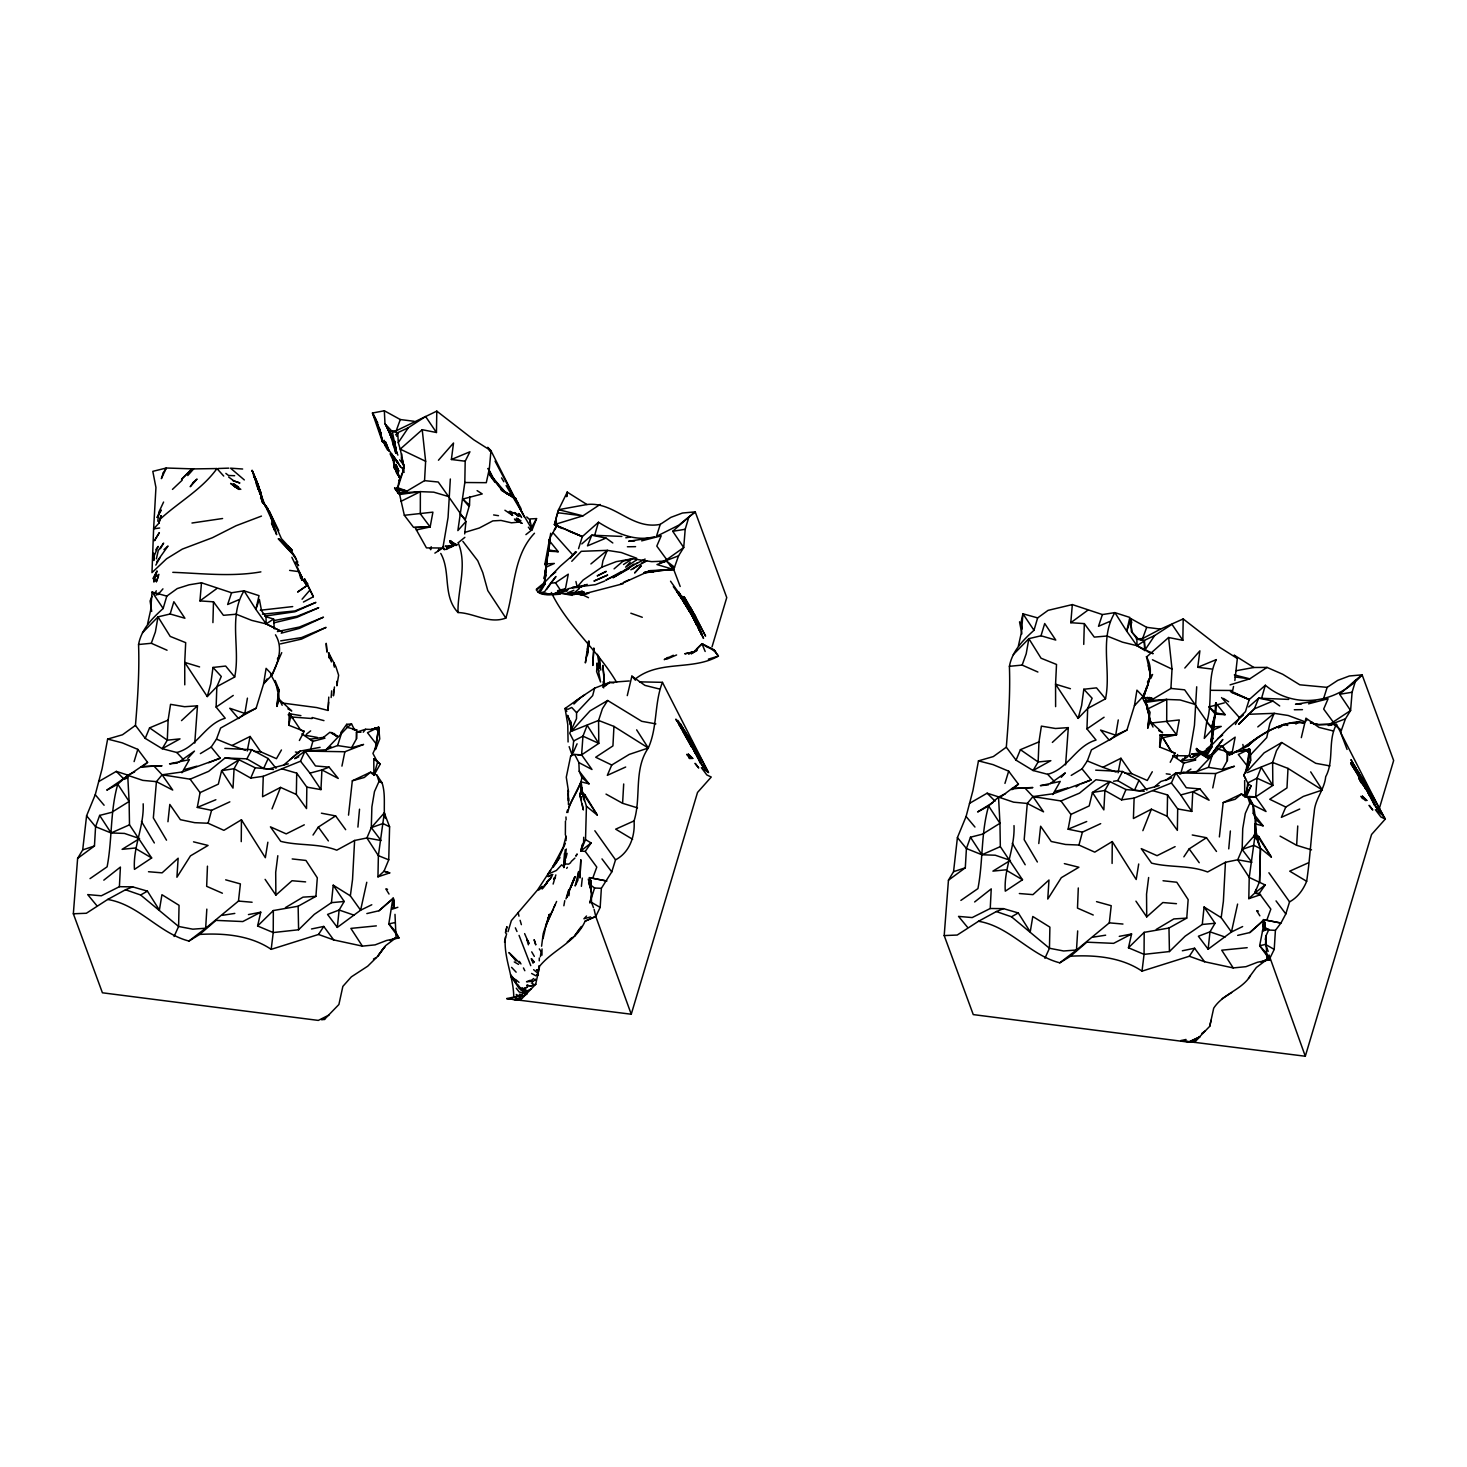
<?xml version="1.0" encoding="UTF-8"?>
<svg xmlns="http://www.w3.org/2000/svg" width="1467" height="1467" viewBox="0 0 1467 1467"><rect width="100%" height="100%" fill="white"/><g stroke="black" fill="none" stroke-linecap="round" stroke-linejoin="round"><path stroke-width="1.5" d="M1312.011 722.039L1310.508 722.864L1318.613 724.643L1336.492 724.35C1327.433 740.542 1334.475 760.566 1325.691 776.74C1324.463 789.759 1314.78 799.277 1314.175 812.443C1311.131 835.493 1310.104 858.287 1306.657 881.3C1303.209 889.754 1297.708 897.437 1289.566 901.857L1285.807 913.941L1280.948 923.055L1264.041 919.754L1265.104 927.382L1262.5 931.123L1259.658 945.72L1269.817 959.766L1257.512 962.242L1245.96 966.68L1233.215 967.927L1204.554 961.729L1189.334 956.246L1142.023 971.136C1121.393 957.181 1094.895 954.797 1070.562 956.209L1059.797 962.829C1029.871 955.2 1009.956 926.466 978.526 921.276L957.199 935.047L944.198 935.579L948.452 880.2L953.55 871.691L957.419 837.584L966.093 816.496L972.951 790.493L978.471 760.86L993.324 756.569L1006.307 747.198C1008.544 720.26 1010.378 693.341 1009.406 666.311C1012.157 651.146 1023.012 640.199 1033.997 630.297L1037.646 617.9L1048.061 610.364L1072.34 604.587L1102.395 614.563L1114.883 612.619L1129.847 617.442L1126.693 631.158L1137.017 645.7L1145.122 650.688L1144.462 640.804L1136.852 638.585L1131.35 631.433L1130.727 618.561L1146.699 627.344L1160.544 629.105L1183.191 618.927L1220.122 647.607L1237.341 658.5L1234.866 680.486M464.691 533.915L465.956 521.463L448.572 496.561L433.755 492.16L420.369 491.647L420.314 513.798L430.143 526.965L416.39 529.935L415.638 528.413M1184.823 668.035L1199.896 650.835L1197.75 667.302L1216.326 659.6C1206.589 678.634 1213.246 702.015 1206.626 722.553L1211.834 726.972L1212.934 730.144L1211.064 741.734L1212.329 729.282L1194.963 704.362L1180.146 699.961L1166.76 699.447L1166.705 721.617L1176.516 734.765L1162.781 737.754L1160.104 734.894L1159.627 747.033L1175.067 753.121L1170.208 762.272M571.36 727.009L571.341 731.318L598.573 720.444L613.958 726.403L648.304 748.005C633.414 769.515 641.501 797.333 634.056 820.915C635.229 836.153 629.673 852.4 615.535 859.845L611.757 871.911L601.36 888.324L600.168 907.395L595.749 916.435L585.095 921.184C575.761 942.254 553.242 949.461 539.654 966.166L535.675 984.284L522.014 998.477L518.144 999.064L521.463 999.1M292.19 858.947L305.943 860.451L317.312 877.816L315.918 896.337L298.149 906.221L273.339 910.549L273.229 932.554L271.193 949.351C250.564 935.396 224.066 932.994 199.714 934.424L188.95 941.044C159.041 933.397 139.127 904.662 107.678 899.473L86.351 913.263L73.35 913.776L77.623 858.397L82.702 849.906L86.59 815.78L95.245 794.711L102.103 768.69L107.641 739.075L122.494 734.765L135.459 725.395C137.696 698.475 139.53 671.538 138.558 644.508C141.327 629.343 152.165 618.414 163.149 608.493L166.798 596.115L177.232 588.579L189.041 584.82L201.492 582.784L231.566 592.76L244.035 590.816L259.017 595.657L255.845 609.355L266.169 623.897L282.306 631.874L266.169 623.897L251.682 620.376L236.224 614.215L223.424 615.315L213.485 601.818L199.952 600.902L201.492 582.784M1163.038 880.75L1176.791 882.254L1188.16 899.619L1186.748 918.122L1168.979 928.006L1144.187 932.352L1144.058 954.357L1142.023 971.136M241.248 841.636L241.432 819.778L223.901 830.34L208.094 823.244L194.689 822.675L180.386 819.686L169.805 804.429L167.953 821.74M565.969 836.3L566.024 840.628M1112.096 863.44L1112.261 841.563L1094.749 852.144L1078.942 845.047L1065.537 844.479L1051.234 841.49L1040.635 826.233L1038.783 843.525M629.251 680.963L609.483 682.448L594.63 688.17L592.668 695.615L576.586 712.687L576.513 718.683L569.728 733.207L573.67 740.945L572.112 755.065L570.7 755.908L566.28 777.18L568.591 792.088M581.629 792.29L581.684 787.871L579.85 795.224L583.353 809.949L582.179 803.879M1229.383 755.138C1253.827 743.751 1273.869 719.747 1303.301 722.974L1303.485 721.196L1288.191 715.493L1274.2 713.329L1269.817 723.726L1266.718 737.626L1250.636 754.716L1250.562 760.695L1246.437 771.367M541.946 955.182L542.02 948.947M564.41 853.537L564.098 864.797M568.407 804.539L568.499 797.901M583.701 837.29L583.628 842.15L580.767 851.025L585.241 851.392L591.128 842.957L585.516 839.601L586.433 806.282L582.179 792.125L597.326 815.12L586.433 806.282M281.939 768.836L296.719 773.146L306.841 787.137L306.53 808.592L296.334 794.454L280.545 787.394L262.575 796.728L263.271 776.318L300.533 761.208L305.026 751.086L325.949 749.765L337.612 745.566L351.585 747.693L363.578 744.447L344.855 751.746L305.026 751.086L294.61 758.659L298.718 756.862M403.773 469.953L399.152 480.241L397.685 488.126L404.25 467.68L400.216 449.14L422.221 429.703L436.451 432.508L436.799 411.127L396.218 430.748L389.837 431.06L395.21 445.124L396.695 453.01L392.899 441.329M1152.769 790.64L1167.549 794.949L1177.689 808.94L1177.359 830.377L1167.182 816.239L1151.393 809.179L1133.404 818.513L1134.119 798.103L1171.381 782.993L1175.874 772.889L1196.797 771.569L1208.441 767.369L1222.433 769.497L1234.425 766.251L1215.703 773.549L1175.874 772.889L1165.458 780.462L1171.601 777.767M1146.626 687.014L1144.077 695.926L1150.641 675.48L1146.589 656.959L1168.612 637.503L1182.842 640.327L1183.191 618.927M296.334 794.454L296.719 773.146M465.956 521.463L457.869 530.596L464.819 482.515L465.186 461.206L469.935 451.781L451.378 459.501L453.523 443.016L438.45 460.235M1167.182 816.239L1167.549 794.949M377.954 876.844L383.987 871.233L389.709 872.902L377.954 876.844L378.376 855.664L384.299 812.901L371.298 827.645L366.897 837.969L354.611 840.463L336.768 850.182C318.559 843.122 299.213 846.019 280.729 841.343L270.423 826.838L286.212 833.879L304.292 824.821M539.269 960.83L539.324 957.969M1248.802 898.648L1254.817 893.036L1260.538 894.705L1248.802 898.648L1249.224 877.449L1255.147 834.705L1242.146 849.448L1237.726 859.772L1225.44 862.266L1207.616 871.985C1189.407 864.907 1170.061 867.804 1151.577 863.128L1141.253 848.623L1157.041 855.683L1175.122 846.624M1195.587 1041.295L1192.286 1041.387L1196.045 1040.433L1209.725 1026.313L1213.704 1008.196C1222.965 993.782 1241.045 990.372 1250.434 975.885M1215.648 706.562L1215.721 703.023L1225.147 714.667L1214.914 714.117L1211.834 726.972L1221.259 726.422L1212.934 730.144L1211.064 741.734M450.332 478.994L448.058 517.503L442.869 548.016L434.874 553.114M1196.705 686.794L1194.45 725.303L1189.242 755.817L1174.884 755.725M559.239 591.843L553.884 594.043L539.508 593.31L545.302 583.481L536.354 590.027C541.451 597.087 554.544 595.309 560.669 590.449L564.978 591.403M1210.55 757.027L1202.482 754.35L1208.423 758.531L1206.406 756.294L1212.2 746.446L1203.27 752.186L1208.423 758.531L1200.776 754.038L1194.413 759.136L1181.265 760.933L1182.86 758.824M212.917 622.613L213.485 601.818M351.585 747.693L356.499 738.745L356.738 729.924L347.349 727.394L325.949 749.765L330.937 746.593M389.709 872.902L383.987 871.233L388.737 859.827L378.376 855.664L366.897 837.969L381.035 840.536L371.298 827.645L371.885 806.905L374.47 791.593L378.981 781.508L376.909 775.126L370.564 772.192L352.318 780.811L348.523 815.139M1083.746 644.398L1084.315 623.622L1070.782 622.705L1072.34 604.587M1222.433 769.497L1227.347 760.548L1227.586 751.709L1218.178 749.197L1196.797 771.569M1266.736 920.304L1270.844 909.118L1259.291 893.403L1265.177 884.968L1249.224 877.449L1237.726 859.772L1251.864 862.339L1242.146 849.448L1242.732 828.69L1245.318 813.396L1249.811 803.311L1247.757 796.929L1241.394 793.977L1223.166 802.614L1219.37 836.923M153.962 556.415L153.815 560.486L153.485 553.206L153.962 556.415L158.124 546.384L155.795 549.795M135.459 725.395L145.233 738.378L162.214 748.702L176.81 752.498C197.495 747.143 204.885 724.111 225.203 718.243L216.126 707.094L216.841 686.684L221.279 676.452L212.99 667.448L225.661 666.055L234.683 677.002L216.841 686.684L207.269 696.568L184.732 662.387L185.686 642.656L170.19 636.403L158.014 616.855L142.464 632.809M324.739 1019.492L321.438 1019.602L325.216 1018.63L338.895 1004.51L342.856 986.392L351.346 976.857L367.722 966.185L377.624 956.411L385.509 945.72L396.053 937.743L394.99 914.344M597.472 654.319L599.618 668.127L599.325 657.913L600.773 670.071M1006.307 747.198L1016.063 760.181L1033.061 770.505L1047.658 774.301C1068.343 768.928 1075.714 745.914 1096.051 740.046L1086.955 728.879L1087.67 708.488L1092.126 698.255L1083.82 689.252L1096.509 687.858L1105.513 698.787L1087.67 708.488L1078.117 718.372L1055.562 684.19L1056.515 664.459L1041.038 658.206L1028.862 638.658L1013.312 654.612M1265.819 936.148L1266.901 959.528L1256.339 967.523L1248.454 978.214M207.452 866.153L206.664 886.325L222.397 893.22M354.611 840.463L352.538 879.503L350.356 895.86L360.607 910.2L371.793 904.754M460.253 514.734L465.461 519.153L469.513 505.106L469.843 496.616M593.475 907.651L591.494 902.388L591.054 880.86L589.202 877.578L606.898 881.044L589.991 877.743M1078.3 887.957L1077.493 908.11L1093.245 915.023M1216.235 704.435L1215.905 712.907L1211.834 726.972M1225.44 862.266L1223.386 901.306L1221.186 917.664L1231.436 931.985L1242.641 926.557M1264.811 926.319L1265.104 922.89L1263.252 919.589L1280.948 923.055L1275.41 930.335L1268.607 930.023L1265.874 936.093L1265.544 944.418L1268.185 951.405M194.763 743.072L197.477 705.81L184.604 706.709L170.539 704.343L168.118 720.114L167.293 740.175L162.214 748.702L180.019 738.873L167.293 740.175L149.579 727.87L145.233 738.378M304.219 731.318L288.779 725.23L289.274 713.09L300.753 730.181L304.219 731.318L299.378 740.487M391.652 437.973L389.488 431.756L395.833 453.321L392.606 437.404L384.977 423.633L384.336 410.76L372.435 413.034L377.789 423.064M1065.592 764.875L1068.324 727.614L1055.451 728.494L1041.387 726.128L1038.966 741.899L1038.141 761.978L1033.061 770.505L1050.849 760.676L1038.141 761.978L1020.409 749.674L1016.063 760.181M329.176 657.986L328.571 652.705L335.87 666.66L338.639 675.223L336.878 685.602L337.098 681.128M306.841 787.137L320.961 789.613L321.915 769.918L329.121 767.149L338.254 778.445L321.915 769.918L309.922 773.146L300.533 761.208M1177.689 808.94L1191.791 811.416L1192.763 791.722L1199.951 788.934L1209.101 800.248L1192.763 791.722L1180.752 794.949L1171.381 782.993M96.712 905.524L87.708 894.595L101.333 895.787L119.395 886.691L120.404 867.07L103.809 880.163M967.542 927.327L958.538 916.398L972.181 917.572L990.243 908.495L991.234 888.874L974.638 901.967M1209.725 1026.313L1211.1 1020.225M282.874 703.096L316.725 707.571L328.021 710.431L328.773 697.1M546.274 567.857L548.053 552.215L544.184 578.75L546.054 567.161L544.935 563.988L549.392 540.021M1213.594 722.663L1211.32 745.566L1205.324 751.507L1198.612 751.984L1202.72 753.304L1203.618 752.608L1199.933 752.663L1196.779 750.682L1196.173 748.812L1198.942 751.893L1203.618 752.608L1196.815 749.527L1200.666 752.479M613.958 726.403L612.931 745.914L595.694 757.247L611.739 765.022L629.251 754.405L648.304 748.005C657.693 726.954 654.154 703.427 662.442 682.338L639.484 681.843M1247.372 772.577L1272.622 762.455L1288.008 768.415L1286.981 787.926L1269.744 799.277L1285.789 807.052L1303.301 796.434L1322.354 790.016L1310.691 771.88M406.964 491.078L396.438 489.685L397.099 487.502L406.964 491.078L394.605 488.071L398.07 493.077L406.964 491.078L424.55 480.644L425.632 461.28L422.221 429.703M597.087 663.249L596.629 671.574L600.553 681.99L597.087 663.249L598.903 671.134M1147.652 706.342L1144.462 700.878L1153.355 698.879L1170.923 688.445L1172.023 669.099L1168.612 637.503M637.485 807.877L622.595 803.293L623.695 783.983M1311.516 849.888L1296.645 845.304L1297.745 825.994M77.623 858.397L94.456 845.982L95.575 826.71L99.646 815.414L111.712 812.333L129.114 801.477L127.702 775.291L134.652 771.88M565.455 821.098L565.363 835.053M564.245 862.724L565.18 849.705M948.452 880.2L965.304 867.786L966.423 848.513L970.476 837.217L982.542 834.136L999.962 823.28L998.532 797.076L1005.5 793.665M206.829 909.118L205.655 928.226L188.95 941.044M333.798 689.655L333.412 695.835L334.439 686.996M536.372 589.221L544.422 582.582L546.769 559.789L545.907 566.647M1077.677 930.922L1076.485 950.011L1059.797 962.829M1212.677 738.488L1214.933 715.181L1211.925 737.278M1266.241 960.023L1269.799 958.446L1274.218 949.424L1275.41 930.335M545.797 575.522L546.292 567.564M581.574 796.691L581.372 800.047L579.85 795.224L581.684 787.871L582.656 793.72L584.783 794.564L597.326 815.12M566.28 848.99L563.97 867.547M570.7 755.908L574.679 754.441L578.878 762.602L591.99 769.497L581.61 754.863L582.949 736.159L587.167 725.321L598.793 743.384L581.61 754.863L577.815 754.937M1249.811 803.311L1266.039 811.526L1255.66 796.874L1256.999 778.188L1261.217 767.333L1272.843 785.395L1255.66 796.874L1246.161 797.094L1247.72 782.956L1243.778 775.218L1247.757 766.599L1249.536 749.105L1227.311 753.983L1227.347 760.548M328.021 710.431L328.645 702.161M549.355 541.891L549.08 545.559L550.235 540.058M166.798 596.115L152.091 592.008L150.624 610.309L147.525 624.227M331.139 697.522L331.67 690.847M378.981 910.75L393.413 898.372L394.403 908.366L392.899 904.259L394.238 901.288L393.193 898.171L378.981 910.75L366.842 913.574M712.027 646.855L726.752 597.582L695.23 511.873L688.885 516.971L685.199 529.275L683.714 547.539L678.543 555.846L673.72 569.508L680.175 586.47M1264.811 926.392L1264.041 919.974L1249.829 932.554L1237.671 935.378M1378.925 809.839L1393.65 760.548L1362.109 674.838L1355.783 679.936L1352.097 692.259L1350.594 710.523L1345.441 718.812L1340.618 732.473L1347.073 749.454M541.58 946.215L543.23 933.599L549.373 914.381L545.706 927.529M385.436 818.439L384.299 812.901L389.599 826.82L388.737 859.827M449.801 540.993L450.387 542.863L456.329 545.486L452.221 544.165L455.173 544.367L453.926 544.679M1255.899 838.39L1255.147 834.705L1260.446 848.623L1259.566 881.612L1254.817 893.036L1259.291 893.403M401.72 453.835L401.353 458.144L404.25 467.68L401.848 457.924M1258.411 842.755L1256.779 836.282L1260.483 848.293L1259.566 881.612M357.911 827.095L359.525 809.197M1228.741 848.88L1230.373 830.982M90.037 878.623L107.109 866.814C112.391 839.326 109.988 811.233 117.782 784.203L106.779 790.145L141.015 766.819L153.925 766.031L162.122 774.796L172.721 790.053L156.437 781.654L142.757 780.371L127.702 775.291L117.782 784.203L129.114 801.477L129.499 824.821L151.651 857.957L134.451 869.381C132.874 846.771 144.188 826.838 143.179 803.806M1000.091 797.388L1011.845 788.623L1024.755 787.834L1032.97 796.599L1043.55 811.838L1027.285 803.458L1013.605 802.174L998.532 797.076L988.63 806.006L999.962 823.28L1000.329 846.624L1022.499 879.76L1005.28 891.184C1003.703 868.574 1015.036 848.641 1014.009 825.609M363.248 732.216L365.576 729.264L371.206 729.447L378.688 727.302L375.845 748.262M248.436 914.583L260.759 912.199L257.605 925.989L273.229 932.554L298.59 929.766L314.323 914.344L331.45 902.663L333.229 885.188L350.356 895.86M1119.266 936.368L1131.589 934.002L1128.453 947.774L1144.058 954.357L1169.437 951.551L1185.171 936.148L1202.28 924.467L1204.077 906.991L1221.186 917.664M366.768 882.272L360.607 910.2L337.318 927.401L339.134 910.035L344.195 901.471L333.229 885.188M1237.598 904.075L1231.436 931.985L1208.148 949.204L1209.982 931.838L1215.043 923.275L1204.077 906.991M234.683 677.002C240.606 648.707 228.155 616.708 244.035 590.816L255.845 609.355L259.384 599.416L261.566 610.859L266.004 616.782L266.169 623.897L273.614 619.019L274.292 628.885M1105.513 698.787C1111.454 670.511 1098.985 638.512 1114.883 612.619L1126.693 631.158L1130.232 621.201L1132.414 632.662L1138.74 639.539M276.86 706.397L278.235 693.744L275.173 680.523L279.262 690.572L276.86 706.397L279.372 699.539L278.235 693.744M1149.083 715.548L1150.201 721.342L1147.707 728.182L1149.083 715.548L1146.02 702.326L1166.76 699.447L1147.267 709.184L1151.21 723.818M581.39 886.343L582.307 878.073M107.678 899.473L125.52 889.754L140.63 894.998L178.607 926.466L192.8 929.179L205.655 928.226L238.479 901.068L240.386 883.904L225.68 879.833M392.899 898.244L388.81 923.917L398.969 937.981L386.683 940.439L375.112 944.876L362.386 946.123L333.706 939.925L318.504 934.461L271.193 949.351M978.526 921.276L996.35 911.557L1011.478 916.783L1049.455 948.269L1063.648 950.983L1076.485 950.011L1109.309 922.853L1111.216 905.707L1096.527 901.637M1264.242 920.157L1262.5 931.123L1268.68 929.088M588.817 642.601L587.258 655.639L589.111 641.556M157.794 521.243L158.821 512.24L163.589 502.044M566.702 496.69L567.252 492.142L586.947 504.52C614.38 501.311 631.433 530.045 660.242 524.379L670.859 517.374L682.448 513.028L695.23 511.873L678.726 525.204L656.446 536.39L660.242 524.379M277.813 855.719L275.704 872.333L275.869 895.108L292.006 880.732L305.613 881.887M540.424 956.704L541.03 951.991M1148.643 877.523L1146.552 894.137L1146.717 916.893L1162.836 902.535L1176.461 903.69M1212.806 729.612L1213.667 722.773M566.757 495.938L567.252 492.142L558.615 509.672L554.434 524.581L582.326 536.592L598.463 522.252C614.93 532.429 634.588 542.185 654.374 536.739M1215.831 706.562L1216.29 702.986M567.802 812.535C569.948 800.028 579.813 790.108 581.922 777.547L579.208 771.22L578.878 762.602M212.99 667.448L210.771 683.787L207.269 696.568M1083.82 689.252L1081.619 705.572L1078.117 718.372M200.374 753.616L211.175 747.07L216.474 739.148L220.6 728.054L256.138 708.231L263.602 683.879L272.239 674.765C278.07 662.295 283.461 647.754 275.466 634.808M1071.222 775.401L1082.023 768.873L1087.322 760.951L1091.448 749.857L1126.968 730.034L1134.449 705.682L1143.068 696.568C1148.899 684.099 1154.291 669.557 1146.314 656.593M564.282 865.383L565.198 858.837M545.027 574.294L546.054 567.161L554.361 563.456L544.935 563.988M546.604 560.064L549.226 545.376M548.09 553.224L550.272 540.553M1206.626 722.553L1204.26 738.414L1212.329 729.282M588.652 641.923L587.534 649.331L589 641.116M588.469 645.443L588.029 648.377L588.854 643.995M1147.707 728.182L1150.091 712.357L1142.371 697.687M375.13 749.472L378.688 727.302L371.206 729.447M566.097 836.08L563.273 847.027L553.206 866.025L537.637 889.864L511.36 920.598L508.022 931.673M568.903 895.75L569.343 892.908M1134.449 705.682L1136.943 690.15L1143.068 696.568M1245.96 771.275L1249.536 749.105L1242.054 751.232M267.856 842.223L265.344 857.7L241.432 819.778M588.359 641.886L585.351 662.901L587.57 651.531M1138.704 864.008L1136.192 879.503L1112.261 841.563M431.206 546.733L430.711 549.703L430.106 548.493M566.555 496.323L567.252 492.142M1177.084 757.522L1177.598 754.533M1265.287 939.595L1265.874 936.093M247.428 698.127L244.842 713.42L238.516 718.537L229.751 708.249L244.842 713.42L256.138 708.231M576.549 551.995L560.339 566.134L544.422 582.582L545.724 574.991M520.583 1000.347L506.738 998.605L513.743 997.065C513.688 976.82 503.346 957.456 505.382 937.12M1118.276 719.93L1115.69 735.205L1109.364 740.34L1100.58 730.053L1115.69 735.205L1126.968 730.034M1243.429 714.979L1227.219 729.099L1211.32 745.566L1212.604 737.974M588.359 642.473L587.717 646.14L588.634 641.244M574.055 593.53L581.886 594.538L560.596 593.163L568.994 588.505L577.154 586.983L583.096 580.052L601.782 567.216L602.919 560.742L607.301 550.345L621.311 552.527L636.605 558.212L636.421 560.009L625.62 567.161L630.223 562.191M587.607 646.599L588.304 642.693M553.132 884.069L555.846 874.919M1255.349 831.734L1255.954 819.558L1253.258 813.231L1252.928 804.613L1248.729 796.453L1255.66 796.874M563.86 905.762L564.777 900.665M554.269 877.706L553.682 879.375L555.461 877.284M229.842 801.844L211.56 810.334L197.293 807.418L200.062 792.62L190.123 779.179L162.122 774.796L156.437 781.654L153.338 817.908L166.523 840.188M414.648 527.57L430.143 526.965L432.912 512.148L404.342 515.284L399.629 494.507L398.07 493.077L420.369 491.647L400.894 501.384M1100.69 823.647L1082.408 832.137L1068.123 829.203L1070.892 814.423L1060.971 800.964L1032.97 796.599L1027.285 803.458L1024.186 839.692L1037.371 861.991M1161.02 735.37L1176.516 734.765L1179.285 719.967L1150.733 723.084M544.422 582.582L545.797 575.376M1211.32 745.566L1212.696 738.359M560.596 593.163L565.437 588.762L568.279 574.184L555.498 582.784L550.638 583.151L544.66 591.623L539.508 593.31M1229.089 754.68L1232.317 751.746L1235.159 737.149L1218.178 749.197L1217.537 746.116L1222.836 739.496L1211.54 754.588L1206.406 756.294L1210.788 756.954M247.226 750.994L250.105 736.471L232.006 745.493L216.474 739.148M1118.074 772.797L1120.935 758.274L1102.854 767.296L1087.322 760.951M543.028 938.605L545.211 929.253M341.939 766.122L344.855 751.746M1212.769 787.907L1215.703 773.549M505.565 933.067L506.94 926.649L505.455 932.407M538.426 971.667L538.902 965.781M550.712 533.236L548.713 545.357L548.823 540.039L557.258 524.948L554.489 529.605M1213.502 723.029L1214.309 719.343M1233.545 686.483L1232.683 690.499L1211.21 690.315M440.76 553.426C451.158 572.038 442.264 595.675 457.997 612.528C474.336 613.078 489.226 624.337 505.858 618.065C514.825 589.661 512.772 556.14 534.483 533.236M288.779 725.23L291.181 714.429M570.296 724.515L570.7 722.663L567.582 715.328L571.14 727.027L570.7 722.663M1018.373 646.012L1021.472 632.112L1022.939 613.793L1037.646 617.9M1159.627 747.033L1162.011 736.232L1171.583 751.984L1175.067 753.121M156.364 558.835L158.271 550.565L163.626 543.12L160.38 548.676M565.473 860.065L563.768 867.474L564.887 863.935L568.664 864.155L570.718 862.614M591.128 842.957L580.767 851.025L582.362 844.332M627.271 695.615L631.892 676.14L644.93 685.382L659.453 689.013M1301.321 737.644L1305.942 718.152L1318.961 727.394L1333.503 731.024M158.894 523.224L160.985 515.669L158.894 523.224L153.613 528.853L151.981 572.625L166.56 558.799L182.33 549.098L212.44 537.711L236.077 525.736L261.474 516.091M565.895 858.213L567.087 853.354M1255.734 829.882L1253.9 837.254L1255.734 829.882L1256.706 835.732L1258.833 836.593L1271.376 857.131L1260.483 848.293M504.52 942.181L506.61 933.801M548.585 917.443L548.255 918.819L549.373 914.381M373.865 775.365L373.81 758.714L380.283 764.032L373.865 775.365L377.569 762.272L372.93 753.433L376.909 744.814L367.483 732.693L378.688 727.302L379.733 738.891L375.589 749.564M396.787 436.359L397.74 432.692L408.303 427.722L425.595 416.518L436.451 432.508M208.094 823.244L211.56 810.334M1078.942 845.047L1082.408 832.137M152.935 578.585L156.969 571.176L153.888 582.069L153.76 577.833L158.913 574.367L156.401 581.684L154.64 579.117M578.548 548.658L582.326 536.592L554.434 524.581L556.213 518.328L556.415 526.121M310.472 749.674L312.874 741.33L324.922 738.176L323.565 737.333L310.417 739.13L312.874 741.33L301.835 733.867M535.125 980.268L535.455 979.167L533.585 981.093M1181.32 771.477L1183.722 763.133L1195.77 759.979L1194.413 759.136M594.832 534.721L598.463 522.252M1261.73 697.705L1265.343 685.236C1294.921 710.193 1337.556 702.95 1362.109 674.838L1349.347 675.994L1337.757 680.358L1327.14 687.363L1299.799 684.796L1282.708 674.252L1267.011 667.412L1253.845 667.485L1236.406 670.676M565.969 898.941L568.683 889.864M506.738 998.605L631.25 1014.229L697.522 792.455L711.257 777.033L706.874 774.979L701.354 767.681L708.451 772.486L662.442 682.338M1206.461 749.949L1204.865 755.267L1212.2 746.446M1186.051 1039.461L1180.788 1040.616L1305.3 1056.24L1371.572 834.466L1385.306 819.044L1365.355 782.865L1351.969 762.455M170.154 613.995L173.858 601.727L184.915 618.249L170.154 613.995L158.014 616.855L155.374 631.984L151.303 643.279L138.558 644.508M1041.002 635.779L1044.706 623.53L1055.763 640.052L1041.002 635.779L1028.862 638.658L1026.203 653.787L1022.151 665.083L1009.406 666.311M134.102 761.593L137.825 749.38L122.219 742.834L107.641 739.075M1004.95 783.396L1008.673 771.184L993.067 764.637L978.471 760.86M438.156 550.969L438.725 549.153M1184.547 758.769L1185.098 756.972M556.231 517.356L558.615 509.672L586.947 504.52M1246.675 770.047L1247.757 766.599L1238.313 754.496L1249.536 749.105L1250.562 760.695L1245.391 773.329M1265.343 685.236L1249.206 699.576L1245.446 711.642L1239.413 717.583L1235.397 724.515M337.612 745.566L341.408 733.555M1208.441 767.369L1212.237 755.358M1323.344 699.374L1327.14 687.363M1255.954 889.479L1254.817 893.036L1265.177 884.968M272.018 808.867L280.545 787.394M1142.866 830.67L1151.393 809.179M231.566 592.76L227.66 604.496L239.066 599.636M1102.395 614.563L1098.508 626.281L1109.914 621.421M554.086 907.211L556.616 901.453M566.702 812.516L567.601 809.967M291.86 557.295L302.587 579.355L307.061 585.498L297.801 591.916L307.061 585.498L303.926 581.005L304.641 579.007L313.37 596.739L303.431 602.038M156.401 581.684L158.436 576.109M396.218 430.748L400.308 419.544L414.152 421.286M1182.842 640.327L1171.968 624.337L1154.676 635.523L1144.132 640.492L1136.21 638.878L1142.61 638.567L1146.699 627.344M592.686 878.293L596.794 867.107L585.241 851.392M565.382 843.287L556.965 862.028L553.151 867.254M525.901 534.63L532.209 529.624L536.555 518.603L530.302 518.915M151.945 596.446L150.092 600.975L151.688 611.446M580.767 851.025L585.516 839.601M1264.462 929.308L1263.765 926.099L1265.104 922.89M200.062 792.62L218.345 784.13L221.609 770.67L234.078 768.69L250.729 778.097L255.148 767.773L268.791 768.965L288.302 763.83M1070.892 814.423L1089.192 805.933L1092.438 792.473L1104.908 790.475L1121.577 799.882L1125.978 789.558L1139.621 790.768L1159.15 785.634M611.739 765.022L607.32 775.346L625.675 767.021M1285.789 807.052L1281.369 817.357L1299.725 809.032M577.081 743.806L572.112 755.065L569.141 746.666M1246.161 797.094L1251.131 785.817L1248.417 784.056L1244.713 797.149L1251.131 785.817M272.349 673.866L281.737 652.65M1143.196 695.67L1148.313 684.099M1150.88 678.304L1152.585 674.453M594.557 887.993L589.844 903.03L591.824 894.081L588.285 879.1L590.633 881.667L589.716 884.088L591.054 880.86L591.054 885.371L594.557 887.993L601.36 888.324M1264.664 928.043L1265.251 930.151L1263.747 926.062L1265.086 923.073L1265.104 927.382L1268.607 930.023M174.078 936.496L178.607 926.466L179.047 905.322L161.938 894.705L159.39 910.09L147.434 891.147L132.653 886.857L119.395 886.691M1044.926 958.281L1049.455 948.269L1049.895 927.126L1032.786 916.49L1030.237 931.893L1018.281 912.951L1003.501 908.641L990.243 908.495M190.123 779.179L208.662 771.349L225.129 757.926L246.878 758.842L263.62 768.47L268.186 758.549L251.737 749.692L224.854 748.39M1113.545 781.233L1117.726 780.627L1134.468 790.273L1139.015 780.334L1122.567 771.495L1095.702 770.175M181.908 772.779L189.408 759.631L169.549 763.849L177.47 763.078M1052.756 794.564L1060.238 781.434L1040.378 785.652L1048.318 784.882M154.567 576.164L156.969 571.176M551.06 913.849L553.499 908.935M1148.129 681.825L1150.146 677.772M154.677 593.988L156.291 590.798M568.683 806.997L581.134 781.856L589.037 783.836L579.208 771.22M550.767 914.84L546.384 924.283L555.131 904.644M246.878 758.842L251.737 749.692M1117.726 780.627L1122.567 771.495M576.054 856.031L577.154 853.977L575.889 855.829M155.832 565.107L160.068 557.533M554.434 529.99L557.258 524.948M528.358 527.203L530.339 529.55L536.555 518.603M281.444 749.967L276.438 758.677L260.723 751.801L253.974 751.397M1152.292 771.752L1147.286 780.462L1131.552 773.604L1124.804 773.201M570.516 558.065L575.541 551.629M277.391 658.995L278.968 656.281M1147.432 682.137L1149.816 678.084M352.979 729.466L356.738 729.924L354.776 730.254L351.548 723.965L346.689 724.331L340.692 732.748M1231.877 754.386L1227.549 753.433L1222.396 745.749L1217.537 746.116L1211.522 754.551M655.859 723.873L641.721 721.306L607.668 700.492L602.442 708.653L598.573 720.444L598.793 743.384L582.949 736.159L573.67 740.945M1329.909 765.902L1315.752 763.317L1281.718 742.522L1276.492 750.664L1272.622 762.455L1272.843 785.395L1256.999 778.188L1247.72 782.956M558.67 857.48L553.206 866.025L560.027 857.645M1213.502 752.369L1217.537 746.116M318.504 934.461L323.767 926.429L333.706 939.925M1189.334 956.246L1194.596 948.232L1204.554 961.729M223.718 476.06L216.951 468.56C201.988 489.538 178.424 502.227 159.793 519.501M313.021 835.053L318.321 827.095L335.613 815.909L345.662 829.68M1183.869 856.838L1189.15 848.898L1206.461 837.712L1216.491 851.465M425.632 461.28L400.216 449.14L398.29 442.631L408.303 427.722M1144.682 650.449L1154.676 635.523M566.647 591.403L568.187 589.166M566.665 868.372L567.399 867.345M267.086 678.964L263.602 683.879L266.095 668.347L272.239 674.765M156.694 561.953L168.008 546.054L163.956 549.593M546.604 589.386L555.938 576.513L550.638 583.151M546.072 884.124L546.953 882.932L542.02 888.929L551.94 876.422M550.657 870.408L547.704 874.295L556.378 870.499L561.678 864.797L564.153 867.034M571.085 861.624L574.936 858.067M543.927 886.71L546.953 882.932M549.006 549.942L548.035 551.152L558.249 551.684L548.823 540.039L549.006 549.942L558.249 551.684M1214.914 714.117L1215.721 703.023M567.289 941.942L573.01 937.321L570.26 938.825M537.967 592.301L545.302 583.481M162.947 588.854L157.941 594.703L158.931 593.145L155.997 595.162M1247.023 746.501L1258.833 736.764M302.074 599.214L310.326 589.642M187.739 475.565L193.662 468.908L216.951 468.56M546.402 882.529L549.978 878.696M187.758 758.439L194.469 751.086L179.176 761.886M1061.283 777.29L1065.317 772.889L1050.024 783.69M1248.27 770.175L1264.114 752.864L1281.718 742.522M548.915 879.852L546.696 882.217M586.543 916.013L583.903 918.8L590.596 916.912M571.763 561.311L581.28 551.317L607.301 550.345L590.908 563.933M1288.741 699.411L1258.668 698.164L1254.377 708.836L1238.643 724.276L1254.377 708.836L1272.916 701.043L1279.701 705.957M395.595 434.855L397.74 432.692L389.837 431.06M573.927 704.032L580.254 697.705L594.63 688.17M550.07 878.733L548.383 880.438L551.115 877.724M1247.959 746.061L1254.303 739.735M257.605 925.989L273.339 910.549M1128.453 947.774L1144.187 932.352M182.22 480.149L172.464 489.391M1180.788 1040.616L1189.022 1041.772L1199.841 1036.821L1196.063 1040.488L1192.194 1041.075L1195.513 1041.13M399.152 480.241L400.253 479.196M540.571 888.232L542.35 886.82L538.517 889.974L542.478 886.416M181.505 720.627L197.477 705.81M1052.352 742.412L1068.324 727.614M1249.829 932.554L1263.729 920.047M659.783 563.016L666.733 559.624L683.714 547.539L672.748 531.292L688.885 516.971M1328.405 725.138L1350.594 710.523L1339.646 694.276L1355.783 679.936M581.794 543.927L591.769 535.198L621.843 536.427M1248.674 706.911L1258.668 698.164L1272.916 701.043M199.714 934.424L215.961 920.377L242.788 921.551L260.759 912.199M1070.562 956.209L1086.809 942.181L1113.618 943.354L1131.589 934.002M614.068 568.884L623.017 561.201L632.534 558.762L651.733 561.659L666.476 561.036L674.527 567.216L670.309 566.024M290.008 759.668L300.057 751.104L320.081 747.345M283.754 764.985L300.057 751.104M1154.584 786.789L1160.855 781.471L1165.128 780.169M142.702 766.526L147.58 762.363L137.825 749.38M1011.9 789.704L1018.428 784.167L1008.673 771.184M605.284 685.951L609.483 682.448L613.756 682.925M1280.746 726.807L1283.533 724.46L1287.696 725.432M579.227 588.615L574.532 592.521L567.729 592.906L573.854 590.284M1257.787 726.917L1274.2 713.329L1248.16 714.301M351.548 723.965L347.349 727.394L346.689 724.331M365.576 729.264L356.463 732.18L356.499 738.745M1235.049 752.168L1236.424 751.049M458.327 542.643L464.856 537.344M1206.351 749.124L1211.247 745.163M533.695 978.526L529.954 981.515L526.525 981.753L530.045 980.451L532.539 981.606L530.045 980.451M323.565 737.333L329.947 732.235L337.593 736.746L331.652 732.546L337.593 736.746L334.018 733.463M306.511 734.16L310.656 730.878M633.231 568.811L637.338 565.565M634.001 564.025L613.078 577.613L629.141 568.573M580.254 697.705L565.07 708.488L567.747 724.386L568.077 741.99M1306.895 720.224L1303.301 722.974L1299.414 721.727C1280.856 723.048 1264.426 731.776 1249.994 743.035M531.127 988.905L524.764 992.187L527.331 990.793M1201.858 1033.428L1205.177 1030.916M530.522 986.062L535.675 984.284L530.522 986.062L526.635 985.347M550.693 575.816L555.736 572.057M1217.592 738.781L1222.634 735.022M199.952 600.902L216.804 588.56M1070.782 622.705L1087.652 610.345M546.109 594.3L553.132 594.703L560.669 590.449L555.498 582.784M575.944 701.006L584.783 694.753M1076.155 786.88L1079.547 784.497M630.847 569.801L646.672 560.816L641.702 563.035M960.885 900.408L977.939 888.599C983.22 861.129 980.836 833.036 988.63 806.006L977.609 811.948L993.122 802.339M216.126 707.094L233.253 695.431M602.644 687.106L609.483 682.448M1086.955 728.879L1104.083 717.235M1278.399 727.962L1283.533 724.46M147.58 762.363L141.015 766.819L162.03 765.774L153.925 766.031M1018.428 784.167L1011.845 788.623L1032.878 787.577L1024.755 787.834M600.113 504.446L582.912 515.852L554.434 524.581M1267.011 667.412L1249.792 678.836L1230.079 684.869M1144.462 640.804L1137.017 645.7L1122.53 642.179L1107.053 636L1094.272 637.118L1084.315 623.622M1222.194 998.642L1231.638 992.572M694.991 651.403L693.909 651.88L697.577 647.974L697.155 650.431L688.445 653.897L694.991 651.403L691.214 653.805L696.11 650.835M1187.647 756.844L1181.265 760.933L1183.722 763.133L1172.683 755.67M623.512 564.502L632.534 558.762L616.25 561.641L601.782 567.216M1295.819 724.038L1299.414 721.727L1293.711 723.194M615.058 575.632L605.871 580.125L621.513 571.58M636.99 563.108L613.078 577.613M1187.316 771.312L1190.911 769.13M668.017 657.381L664.239 659.637L673.335 655.254M285.46 907.596L303.009 897.144L315.918 896.337M1156.289 929.381L1173.857 918.929L1186.748 918.122M607.668 700.492L590.064 710.853L571.341 731.318L570.736 721.214M98.637 781.599L116.296 771.385L129.133 775.53M969.485 803.384L987.144 793.189L999.981 797.333M140.63 894.998L147.434 891.147M1011.478 916.783L1018.281 912.951M645.132 559.055L636.55 563.566M373.443 959.07L376.212 957.548M636.33 678.212C660.407 660.022 692.717 670.749 718.408 656.061L714.026 650.266L718.408 656.061L708.359 659.178M1142.61 638.567L1160.544 629.105M557.735 592.375L553.132 594.703L560.467 594.153M329.011 1015.036L318.302 1020.409L102.415 992.792L73.35 913.776M1199.841 1036.821L1189.15 1042.212L973.263 1014.596L944.198 935.579M585.095 921.184L595.749 916.435L594.135 909.393M390.277 940.457L396.053 937.743L398.969 937.981L395.467 931.417L388.81 923.917L394.715 922.615M1261.107 962.242L1266.901 959.528L1269.817 959.766L1266.314 953.202L1259.658 945.72L1265.544 944.418L1274.218 949.424M525.791 994.809L514.972 999.761L517.301 995.635L522.582 995.58L513.743 997.065L522.399 994.699L519.41 994.223M1243.191 748.225L1246.382 746.776M634.056 820.915L615.682 829.167L632.607 839.289M1308.106 862.944L1289.731 871.178L1306.657 881.3M127.739 777.785L124.218 779.344L116.296 771.385M129.499 824.821L111.089 832.963L95.575 826.71L86.59 815.78M1000.329 846.624L981.918 854.766L966.423 848.513L957.419 837.584M521.849 988.08L525.461 989.565L520.565 988.648L510.956 976.215L515.907 981.643M1179.798 774.173L1183.887 772.375M667.027 659.05L676.599 654.96M1148.239 665.743L1150.641 675.48L1149.688 671.776M624.025 582.032L628.848 579.978M392.606 939.192L396.053 937.743M1263.454 960.995L1266.901 959.528M1060.971 800.964L1079.492 793.152L1095.977 779.729L1109.841 781.563L1125.978 789.558M606.036 538.077L587.478 545.871L591.769 535.198L606.036 538.077L612.821 542.973M149.579 727.87L168.118 720.114M1020.409 749.674L1038.966 741.899M579.648 587.46L584.93 585.26L572.24 587.515L579.648 587.46L587.222 584.343M197.293 807.418L215.869 799.717M1068.123 829.203L1086.717 821.52M125.52 889.754L132.653 886.857M996.35 911.557L1003.501 908.641M620.394 584.178L650.138 570.626L673.72 569.508L666.476 561.036L661.452 562.521M604.789 580.987L595.529 584.655L582.857 586.305M208.717 762.712L220.252 758.182L211.175 747.07M1081.472 783.745L1091.081 779.967L1082.023 768.873M546.953 594.282L548.035 593.86L545.412 593.236M578.713 592.631L582.417 591.201L572.9 593.218L578.713 592.631L575.926 592.87M661.855 562.209L678.543 555.846M1328.754 725.193L1345.441 718.812M220.252 758.182L182.476 771.935L162.122 774.796M1091.081 779.967L1053.324 793.739L1032.97 796.599L1037.389 797.461M650.138 570.626L643.94 572.955L663.836 570.296M557.57 590.651L565.437 588.762M666.476 561.036L656.978 564.557L673.72 569.508L655.841 570.736M1329.56 725.413L1333.375 724.02L1341.406 730.199M371.298 827.645L382.979 823.519L389.599 826.82M1242.146 849.448L1253.827 845.322L1260.446 848.623M623.182 583.701L580.198 594.85M82.702 849.906L94.456 845.982M953.55 871.691L965.304 867.786M397.85 907.284L391.652 909.32L394.256 905.579L394.238 901.288M447.123 547.099L452.404 545.431L445.143 546.164L447.123 547.099L454.44 545.431M1193.496 754.918L1198.777 753.249L1191.516 753.983L1193.496 754.918L1200.831 753.249M1199.933 752.663L1201.455 752.204L1200.299 752.498M1328.35 725.505L1333.375 724.02L1318.613 724.643L1310.508 722.864M352.318 780.811L364.293 777.473L370.564 772.192L372.765 774.301M1223.166 802.614L1235.141 799.277L1241.394 793.977L1243.613 796.104M184.805 769.46L196.798 766.196M1055.653 791.263L1067.646 787.999M468.798 506.17L462.71 499.073L482.221 493.939L477.105 490.62M1215.171 713.989L1209.083 706.892L1224.267 702.895M641.666 540.865L661.214 535.803L656.794 546.109L666.733 559.624M1308.546 703.83L1328.093 698.769L1323.674 709.074L1333.631 722.589M464.801 532.393L479.324 528.01L492.802 520.895L500.999 520.437L511.451 522.82L517.943 522.197M280.38 643.921L301.542 639.08L326.059 627.399L301.524 637.577L280.692 640.859M222.581 518.511L191.975 523.022M273.706 622.87L296.921 617.332L318.724 607.705L297.049 616.268L273.687 620.596M581.794 594.63L588.89 593.163L581.317 594.648M311.499 928.978L323.767 926.429M1182.347 950.781L1194.596 948.232M281.187 633.176L299.341 628.389L323.455 617.185L299.451 627.014L277.391 631.58M644.508 572.295L649.936 571.341M292.703 606.586L260.282 610.254M1227.586 751.709L1225.623 752.058L1222.396 745.749M625.804 537.802L630.297 537.05M1227.347 752.553L1232.317 751.746M672.748 531.292L685.199 529.275M1339.646 694.276L1352.097 692.259M648.872 538.132L628.628 541.305L634.661 540.938M1315.752 701.098L1295.508 704.27L1301.541 703.922M222.324 915.335L234.812 913.409M1093.153 937.138L1105.641 935.194M523.114 988.263L520.565 988.648L525.626 991.637M159.646 528.01L153.613 528.853L155.942 487.502L152.806 471.347L166.339 468.01L193.662 468.908M250.729 778.097L263.271 776.318M1121.577 799.882L1134.119 798.103M399.629 494.507L420.369 491.647M643.848 572.717L653.86 571.598L645.957 572.112M1244.053 749.949L1239.12 750.499L1242.072 751.287L1245.776 749.49L1250.636 754.716M331.45 902.663L344.195 901.471M1202.28 924.467L1215.043 923.275M260.888 571.873C231.603 577.008 202.171 573.395 172.794 572.332M1144.462 700.878L1166.76 699.447M376.341 925.879L350.87 928.391L362.386 946.123M1247.188 947.682L1221.718 950.194L1233.215 967.927M264.665 616.14L294.922 611.776L315.882 602.405L294.959 610.932L262.483 614.215M218.198 468.505L228.834 468.138M430.143 526.965L413.529 527.331L404.342 515.284M1159.92 735.15L1176.516 734.765M453.981 544.385L455.228 544.367M1200.354 752.186L1201.601 752.168M627.399 546.769L635.578 546.659M1294.297 709.753L1302.476 709.643M359.653 732.161L356.463 732.18L360.992 732.198M1230.501 753.965L1227.311 753.983L1231.822 754.001M442.869 548.016L426.457 547.888L416.39 529.935M464.819 482.515L486.292 482.68L489.355 468.67L490.95 450.699L487.759 447.307L489.85 451.249M667.833 569.343L673.72 569.508M234.647 475.711L228.559 475.491L225.863 473.401M530.339 529.55L532.209 529.624L529.77 519.721L526.745 516.952M450.057 541.8L452.57 544.074L457.227 544.807L453.541 544.844M574.679 754.441L581.61 754.863M242.642 469.018L230.557 468.175L244.311 479.929M312.086 718.537L291.878 717.015M1019.345 893.531L1032.951 894.632L1048.978 880.017L1047.768 899.051L1061.319 877.669L1078.887 867.254L1064.364 863.623M148.497 871.728L162.103 872.847L178.149 858.213L176.92 877.248L190.472 855.866L208.057 845.45L193.516 841.838M541.415 593.291L548.035 593.86M1109.309 922.853L1122.952 924.045M238.479 901.068L252.104 902.242M1199.951 788.934L1186.308 787.724L1175.874 772.889M329.121 767.149L315.478 765.939L305.026 751.086M424.55 480.644L438.248 482.02L448.572 496.561M1170.923 688.445L1184.621 689.82L1194.963 704.362M1134.468 790.273L1144.26 791.3M263.62 768.47L273.43 769.497M1189.022 1041.772L1194.615 1042.359M451.378 459.501L465.186 461.206M557.515 512.698L582.912 515.852L558.615 509.672M1197.75 667.302L1211.577 669.007M1234.994 676.984L1249.792 678.836L1234.334 674.893M1149.413 697.448L1153.355 698.879L1142.811 697.503L1143.49 695.303L1145.984 699.924M1166.247 773.824L1170.208 774.338M295.417 752.021L299.378 752.553M225.129 757.926L239.011 759.778L255.148 767.773M289.604 570.388L298.901 571.635L302.349 577.998L297.086 566.812M1258.833 836.593L1253.937 835.933L1256.706 835.732L1255.184 823.886L1263.087 825.848L1253.258 813.231M584.783 794.564L579.887 793.904L582.656 793.72L581.134 781.856L581.372 793.647L581.134 781.856M493.609 514.935L498.487 515.687M572.368 595.382L557.57 592.668M450.277 540.865L455.852 544.459L450.424 541.708L454.293 544.66M1200.813 752.039L1202.225 752.278L1199.584 751.672L1196.65 748.683L1199.584 751.672M290.356 713.897L300.918 715.639M305.136 735.242L317.385 737.443M1225.147 714.667L1215.905 712.907L1209.083 706.892M1192.249 834.98L1206.461 837.712M321.42 813.195L335.613 815.909M454.422 544.22L456.402 544.569M515.064 519.776L521.922 523.261L515.064 519.776L518.383 520.492M531.311 983L533.053 983.385M1147.176 697.375L1153.355 698.879M1258.374 911.099L1256.706 910.695L1259.86 915.83M387.526 889.295L385.858 888.892L389.03 894.045M523.132 992.976L519.226 992.004L516.274 988.226M312.159 717.51L323.969 720.627M307.52 583.426L305.173 582.784L307.758 583.903M514.477 519.025L520.968 520.895L517.228 518.75M266.004 616.782L273.614 619.019M1374.487 805.09L1361.303 777.712L1374.487 805.09L1382.501 814.515L1375.386 809.711L1380.924 816.991L1385.306 819.044L1380.905 813.25L1382.501 814.515L1336.492 724.35M1070.433 688.72L1055.562 684.19L1055.617 706.636M199.585 666.917L184.732 662.387L184.769 684.832M232.63 480.498L239.891 482.991L233.95 480.956L228.65 477.05M531.604 973.465L536.023 975.848M630.847 613.206L642.289 617.277M1225.073 937.028L1209.982 931.838L1198.392 936.239L1208.148 949.204M354.244 915.225L339.134 910.035L327.563 914.436L337.318 927.401M1102.854 767.296L1116.167 772.1M232.006 745.493L245.319 750.315M1147.139 651.44L1153.154 653.677L1137.017 645.7L1136.852 638.585M568.774 592.576L574.22 594.667L568.921 592.576M519.74 516.054L509.801 511.231L512.001 513.615M1231.271 692.314L1249.206 699.576L1229.933 690.609M558.414 526.928L562.393 528.542M568.371 530.944L582.326 536.592M378.981 781.508L382.08 782.828C385.693 794.142 383.62 805.658 384.611 816.881M509.544 495.057L501.237 490.07L515.889 499.147L521.023 508.664M527.368 985.035L529.055 985.751M1231.271 691.856L1249.206 699.576M713.402 650.211L715.621 651.531L701.978 643.775L697.962 647.754L701.978 643.775L713.916 649.716M588.505 597.692L579.355 593.218M1022.151 665.083L1037.902 672.033M151.303 643.279L167.055 650.229M525.424 989.968L527.295 990.793M1152.457 659.765L1172.023 669.099M513.138 496.745L505.308 492.765L516.146 498.688L501.421 489.538L488.658 473.493L494.874 482.203M533.621 969.687L537.38 972.804L537.967 975.372L536.61 974.601M517.117 514L514.349 512.57L518.236 516.439M1158.728 730.639L1162.579 732.748L1150.201 721.342L1153.025 727.045M287.88 708.854L291.75 710.963L279.372 699.539L282.177 705.26M384.336 410.76L400.308 419.544M1280.068 836.117L1296.645 845.304M606.018 794.105L622.595 803.293M504.923 510.241L512.698 515.43L508.554 512.056M514.257 961.949L518.548 964.387M591.494 902.388L600.168 907.395M1022.499 879.76L1005.647 869.839L992.921 871.123L1010.378 860.377L995.286 855.224L981.918 854.766L970.476 837.217M151.651 857.957L134.817 848.054L122.091 849.338L139.548 838.574L124.457 833.421L111.089 832.963L99.646 815.414M1380.3 813.195L1382.501 814.515M1322.354 790.016L1288.008 768.415M235.343 487.099L239.158 489.465L230.649 483.395L235.343 487.099L233.418 483.762L238.534 487.007M501.421 489.538L515.889 499.147M1253.845 667.485L1234.15 655.126L1237.341 658.5M516.567 518.089L519.501 519.96M1223.496 698.42L1228.594 701.739M380.283 764.032L373.81 758.714M708.103 647.515L701.978 643.775L705.169 651.476M516.256 994.461L518.676 996.093M688.646 757.742L690.095 758.732M233.418 483.762L240.808 489.391M453.193 543.854L450.351 540.626L451.213 542.405M436.799 411.127L473.749 439.788L490.95 450.699L524.379 517.044M520.748 989.51L522.655 991.014L519.226 988.501L510.956 976.215M288.155 714.722L292.74 718.427L289.274 713.09M515.999 959.785L508.884 952.56L519.63 962.92M515.449 979.351L519.025 982.358M522.509 990.408L517.668 984.889M1255.954 819.558L1263.087 825.848M462.71 499.073L469.513 505.106M581.922 777.547L589.037 783.836M1245.666 749.802L1249.921 753.616L1249.536 749.105M374.837 727.999L379.091 731.813L378.688 727.302M1362.366 797.773L1365.484 800.615M691.434 758.604L686.776 754.331L688.555 756.605M531.384 958.795L534.135 961.985L531.384 958.795L533.071 963.214M295.234 562.356L298.626 565.62L296.169 561.769M462.857 541.341L477.765 560.761L482.79 572.643L487.777 590.596L505.858 618.065M297.801 562.154L288.265 546.457L292.245 550.345L281.426 538.664L269.708 512.185L262.831 501.934L269.708 512.185L278.767 530.651M296.407 559.092L291.071 550.473L279.243 538.774M987.144 793.189L995.048 801.147M278.198 538.811L294.885 556.525M283.443 542.588L292.85 553.903L282.287 542.662M511.58 967.358L516.146 972.181M1047.658 774.301L1054.535 781.691M176.81 752.498L183.687 759.888M576.586 712.687L571.727 707.461L568.022 709.276L565.07 708.488L566.849 711.385M520.84 515.907L518.621 513.505L521.629 517.539M262.63 502.704L261.768 501.054L266.205 506.317M1221.553 697.577L1239.413 717.583M553.169 532.943L572.515 554.599M372.435 413.034L382.447 441.897L382.098 440.338L384.684 443.236M631.892 676.14L635.413 680.193M398.235 462.839L388.828 450.094L385.546 441.714M385.399 445.51L382.098 440.338M511.194 955.127L516.146 960.94L513.597 957.804M966.093 816.496L974.95 827.04M95.245 794.711L104.102 805.236M393.413 458.144L394.55 467.973L399.226 476.042M265.087 505.125L267.672 508.499L261.768 501.054M1139.015 780.334L1146.882 790.071M268.186 758.549L276.034 768.286M263.051 502.741L267.672 508.499M688.977 607.045L703.537 638.365L682.54 596.427L695.523 616.433L690.425 607.43L684.062 596.647L705.572 636.128L695.523 616.433L670.547 581.207M673.316 586.598L694.184 616.177L701.336 634.221L697.467 625.675L699.062 630.132M501.622 488.988L491.94 476.775L488.126 468.67M394.605 488.071L399.409 494.141M1360.808 796.343L1362.605 798.616M399.647 459.813L404.067 465.497M677.919 720.444L691.305 740.853L708.451 772.486L700.437 763.078L687.253 735.682L700.437 763.078M1351.254 762.84L1364.622 783.14L1353.858 766.251L1371.975 800.028M675.902 719.123L690.572 741.11L679.826 724.24L697.925 758.017M1196.962 749.087L1197.934 750.389L1196.724 748.445M1351.73 763.647L1358.277 772.357L1367.446 789.338M1276.033 900.903L1285.807 913.941M677.681 721.636L684.227 730.328L693.396 747.326M601.983 858.892L611.757 871.911M1189.15 848.898L1199.236 862.724M690.792 611.629L677.699 591.696L695.303 620.614L693.506 616.048L701.941 634.496L698.09 625.932M318.321 827.095L328.388 840.921M1289.566 901.857L1268.9 872.755M615.535 859.845L594.85 830.744M394.916 458.327L393.468 456.329L396.952 462.545M688.243 606.825L678.469 591.769L695.945 620.798L694.184 616.177M265.949 506.885L260.558 498.01M518.291 503.328L513.34 496.341L505.4 492.307L491.94 476.775L495.131 481.524L488.199 468.376M396.603 472.686L399.684 477.82L393.633 462.435L396.475 472.759L400.179 477.747M288.265 546.457L291.071 550.473M1351.107 763.262L1366.089 789.668L1352.317 764.619L1362.403 779.417L1372.47 799.112L1350.96 759.631L1362.403 779.417L1351.785 763.042M1120.935 758.274L1131.552 773.604M250.105 736.471L260.723 751.801M1135.935 901.16L1146.717 916.893M265.105 879.356L275.869 895.108M1247.757 796.929L1252.928 804.613C1256.541 815.927 1254.45 827.461 1255.459 838.684M539.306 948.892L541.03 951.478M376.909 775.126L382.08 782.828M1180.752 794.949L1191.791 811.416M1033.997 630.297L1022.939 613.793L1020.94 622.778L1021.894 629.05M690.095 611.482L680.23 596.17L692.149 615.773L687.51 606.623L676.91 591.641L690.095 611.482L696.843 625.437L692.827 615.92L694.643 620.431L681 596.244M309.922 773.146L320.961 789.613M152.091 592.008L163.149 608.493M304.641 579.007L313.37 596.739M1351.144 764.417L1357.305 773.109M1257.402 835.897L1271.376 857.131M300.277 575.229L303.926 581.005M1351.547 763.61L1363.888 783.415L1361.303 777.712M676.305 719.802L683.402 730.603L676.104 719.619M395.448 459.061L399.281 464.966M1171.748 752.149L1162.781 737.754M636.641 729.851L648.304 748.005M519.355 961.398L520.987 963.966M269.708 512.185L274.677 530.467L271.542 523.041L276.64 534.666C273.504 519.281 263.84 506.592 260.484 491.665L262.795 501.036L257.807 486.732M1350.814 762.803L1355.141 769.808M391.689 453.963L395.485 460.18L394.293 457.906M1351.565 764.417L1355.636 771.22M1012.303 843.268L1025.195 864.76M682.595 730.859L692.039 747.657L678.983 724.496L689.838 741.385L687.253 735.682M141.455 821.483L154.347 842.957M1352.317 764.619L1357.378 773.072L1355.875 770.01M397.062 461.133L400.693 467.258L400.399 466.139M501.567 477.894L503.841 481.726M506.115 485.559L532.209 529.624M258.834 486.677L252.104 470.394L258.137 484.77L253.571 475.546L259.806 489.74L261.218 497.606L260.833 495.333M1369.72 794.931L1377.385 809.399L1366.767 789.503L1369.041 795.059M695.67 752.919L703.335 767.369L692.717 747.492L694.991 753.048M531.714 951.863L534.336 956.392M402.545 468.45L401.958 467.423L404.195 472.301M681.77 596.336L687.51 606.623M384.941 445.345L387.655 450.186M519.061 935.396L530.761 965.653M616.598 682.302C597.858 650.138 567.601 626.336 551.354 592.54M397.099 487.502L399.611 492.105M384.977 423.633L391.249 436.469M385.894 445.308L387.178 447.71L384.097 440.247M1359.047 778.757L1360.716 781.856M384.372 442.025L387.93 448.719M495.039 461.115L523.151 514.33M376.341 420.259L373.278 414.464L379.311 428.144L382.025 438.761L376.396 421.744L381.255 434.654L379.696 428.951M1243.778 775.218L1245.63 778.757M270.57 674.05L279.262 690.572M1354.701 765.994L1375.147 805.053L1365.355 782.865M1359.065 776.171L1361.541 783.415M1196.705 748.518L1197.585 750.224M680.651 723.983L701.098 763.023L691.305 740.853M259.934 491.335L260.594 493.004L253.699 475.363L256.853 481.891M258.449 485.815L256.322 481.066L258.595 487.062L255.661 480.571L260.172 494.489M1357.323 770.413L1367.409 789.888M690.425 607.43L700.529 626.922M1363.411 785.01L1360.404 779.032L1362.77 784.808M394.55 467.973L399.647 477.894M1358.809 778.042L1360.624 781.618M523.444 967.927L524.838 970.714M1359.487 778.207L1362.201 783.598M257.293 482.9L252.104 470.394L256.377 482.643M1359.286 776.556L1362.843 783.781M390.075 453.798L393.339 460.675M253.571 475.546L258.595 487.062M458.181 542.772C467.57 565.162 457.539 589.441 457.997 612.528M376.396 421.744L380.907 433.92M515.357 927.841L516.989 931.508M394.77 447.637L397.887 455.137M256.78 482.075L259.311 488.346M395.21 445.124L392.459 438.248L394.238 445.583M388.7 430.546L391.322 437.276L386.023 424.843L392.367 431.72L396.548 452.845L395.173 445.014M524.618 933.599L528.964 943.666L528.267 941.319L526.8 939.228L528.377 944.821M685.034 599.214L687.455 605.578M1305.3 1056.24L1268.992 954.925M595.749 916.435L631.25 1014.229M257.807 485.504L259.677 490.73L258.192 486.366M256.157 483.523L258.247 489.428L257.77 486.952M1262.665 924.742L1264.096 928.849M588.615 882.731L590.779 888.892M389.525 431.885L391.671 438.486M331.414 660.535L329.745 655.272L331.377 661.91M389.764 431.188L392.276 439.22M260.172 491.903L258.962 487.704L260.594 493.004M258.962 487.704L260.392 492.472M1262.335 921.129L1263.765 926.099M520.107 920.304L521.372 924.65M298.901 571.635L300.662 578.218M334.751 666.421L333.798 662.809L334.329 667.118M582.179 792.125L584.361 800.744M1130.727 618.561L1131.772 622.815M300.698 575.981L301.744 580.254L301.689 577.485M518.144 912.511L518.97 916.178M329.47 657.216L328.956 653.622L329.873 657.693M1242.842 744.466L1243.649 748.133M575.944 581.5L577.154 586.983M329.892 658.848L328.571 652.705L329.341 656.904M328.956 653.622L329.873 657.95M1019.528 621.806L1021.876 633.927M1146.02 702.326L1147.267 709.184M260.484 491.665L261.603 498.725M392.863 457.612L394.348 467.973L398.346 473.328L394.348 467.973L393.486 457.997M392.606 437.404L393.559 445.95M260.888 494.709L261.218 497.606M603.175 681.623L603.707 687.913M537.711 972.346L537.967 975.372M326.939 652.008L326.224 643.316L326.811 651.586M598.738 656.703L599.618 668.127M567.876 790.42L568.462 800.689M529.77 519.721L529.972 522.655M394.788 441.329L395.026 445.271L394.806 441.365M1144.132 640.492L1144.572 648.451M397.74 432.692L398.29 442.631M565.969 816.972L566.115 819.925M1255.184 823.886L1255.477 831.239M568.316 793.189L568.536 801.092M1168.979 928.006L1169.437 951.551M298.149 906.221L298.59 929.766M1244.658 780.499L1244.713 795.077M336.878 681.88L336.878 685.602M580.804 859.9L579.978 877.724L580.804 859.9M593.823 648.249L592.76 665.395L593.823 648.249M234.078 768.69L232.996 788.091L221.609 770.67L239.011 759.778L234.078 768.69M1104.908 790.475L1103.844 809.894L1092.438 792.473L1109.841 781.563L1104.908 790.475M578.64 871.563L577.87 880.292L575.156 885.976L578.64 871.563M568.151 892.669L566.922 897.456L574.441 877.633L568.151 892.669M163.277 472.851L161.37 478.645L166.339 468.01L163.277 472.851M575.192 876.643L570.791 887.297L575.192 876.643M161.058 510.223L157.171 517.356L161.058 510.223M155.924 538.169L154.457 540.736L159.371 532.613L155.924 538.169M579.667 928.703L574.422 936.203L581.721 926.429L579.667 928.703M382.777 949.076L377.624 956.411L384.941 946.655L382.777 949.076M193.387 482.295L190.215 486.714L197.036 479.086L193.387 482.295M641.024 565.95L634.771 572.808L641.024 565.95M191.884 468.927L181.596 479.214L191.884 468.927M448.994 547.136L445.803 549.52L453.376 546.017L448.994 547.136M1195.385 754.955L1192.176 757.32L1199.768 753.818L1195.385 754.955M524.728 988.19L527.442 987.108L524.728 988.19M552.619 874.552L548.2 876.514L552.619 874.552M606.128 571.433L597.362 575.816L606.128 571.433M607.54 575.119L594.172 580.987L607.54 575.119M522.765 993.342L527.111 993.691L522.729 991.27L527.111 993.691L522.765 993.342M692.461 652.137L685.016 653.769L692.461 652.137M584.086 592.191L572.533 593.897L584.086 592.191M537.894 969.779L536.427 969.907L538.004 969.889M1366.786 800.487L1362.348 796.178L1366.786 800.487M692.736 758.476L688.298 754.166L692.736 758.476M513.523 978.324L510.516 974.968L515.797 980.983L513.523 978.324M1370.178 806.612L1369.078 805.346L1372.764 810.022L1370.178 806.612M696.128 764.6L695.028 763.335L698.714 767.993L696.128 764.6M686.776 606.403L683.145 601.067L689.398 611.317L686.776 606.403M1190.067 756.092L1189.297 754.79L1190.801 757.595L1190.067 756.092M443.676 548.273L442.906 546.971L444.409 549.795L443.676 548.273M388.975 450.919L385.876 443.272L388.975 450.919M398.749 470.98L395.962 464.471L398.749 470.98M535.73 944.675L534.19 939.852L535.73 944.675M603.891 675.058L602.809 665.395L604.386 683.365L603.891 675.058"/></g></svg>
